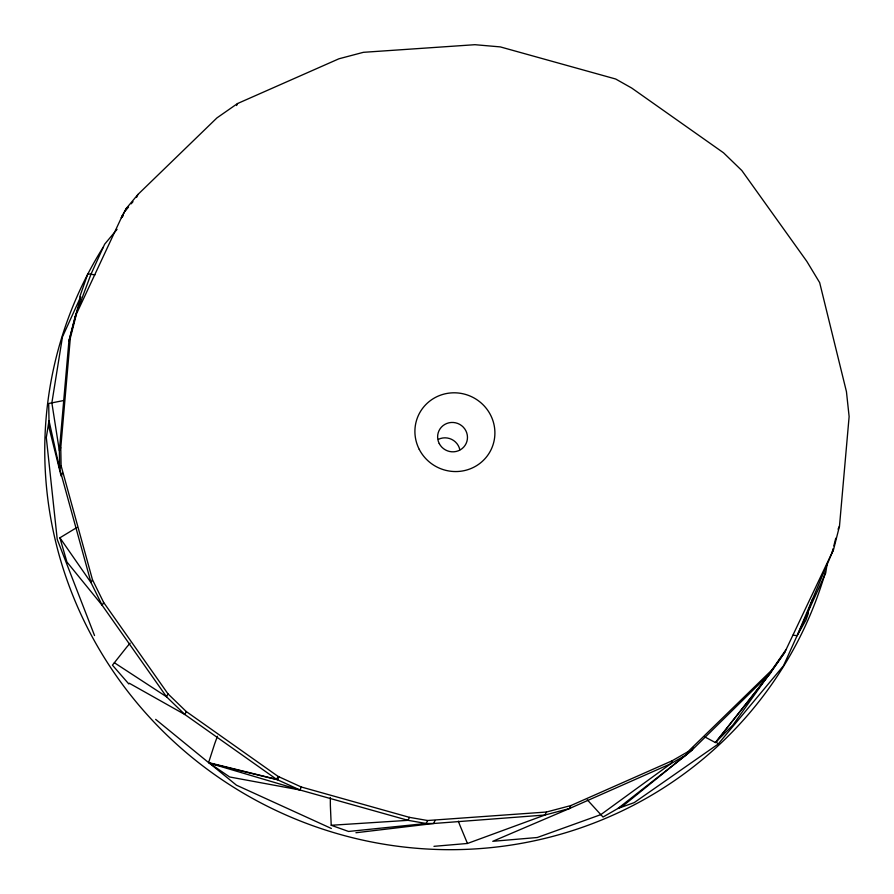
<?xml version="1.0" encoding="UTF-8"?>
<svg xmlns="http://www.w3.org/2000/svg" width="894" height="894" viewBox="0 0 894 894"><rect width="100%" height="100%" fill="white"/><g stroke="black" fill="none" stroke-linecap="round" stroke-linejoin="round"><path stroke-width="1.34" d="M786.139 649.435L771.935 669.941L687.911 751.731L672.199 760.749L570.853 805.572L546.402 812.031L427.589 820.513L409.474 817.362L301.3 786.999L278.056 776.394L186.265 711.546L167.949 693.822L103.626 602.4L92.462 579.692L61.105 465.785L60.77 447.726L70.313 338.144L76.448 313.962L75.04 316.934L68.905 341.117L59.35 450.71L59.686 468.769L91.043 582.664L102.218 605.372L166.541 696.795L184.857 714.518L276.648 779.367L299.892 789.972L408.055 820.334L426.181 823.486L433.624 823.497L544.994 815.015L569.433 808.556L670.791 763.722L686.503 754.715L692.112 749.999L770.516 672.914L784.731 652.419L833.599 549.419L839.477 526.208L849.121 416.593L846.439 391.639L819.664 282.616L806.846 261.406L741.841 170.542L723.537 152.807L631.723 88.059L615.675 79.007L500.305 46.901L474.926 44.7L363.4 52.321L338.949 58.78L237.525 103.548L216.951 117.896L137.955 194.445L126.423 208.268L121.405 217.588L123.338 215.655M827.218 563.511L825.665 573.143L797.582 634.818M833.163 548.536L831.833 553.375L797.068 635.723L783.49 665.773L718.184 744.054L634.204 802.622L617.944 808.478L686.503 754.715L687.911 751.731M833.811 545.955L835.778 538.21M94.954 274.86L87.835 273.799L79.756 296.797L80.628 296.953L68.905 341.117L70.313 338.144M812.747 598.634L807.494 613.049L808.377 613.206L805.952 620.09L797.068 635.723L793.101 635.12M80.628 296.953L62.468 336.848L51.863 402.87L59.35 450.71L60.77 447.726M122.824 214.616L75.04 316.934L90.953 274.268L104.632 244.218L117.058 229.333M121.405 217.588L126.423 208.268M136.547 197.418L137.955 194.445M61.105 465.785L59.686 468.769L49.002 420.649L46.298 437.546L57.238 539.417L94.54 635.545M236.575 105.537L237.525 103.548M62.535 473.004L61.116 475.988L49.148 427.98L48.689 403.496L63.608 400.546M92.462 579.692L91.043 582.664L59.898 537.808L76.895 527.494M103.626 602.4L102.218 605.372L66.927 562.002L59.898 537.808M167.949 693.822L166.541 696.795L114.365 662.733M186.265 711.546L184.857 714.518L129.328 683.262L128.77 683.921L112.443 665.158L126.635 647.245A390.309 380.755 25.4 0 1 130.133 643.166M278.056 776.394L276.648 779.367L208.593 762.604L155.657 719.368M278.995 776.819L277.576 779.791L209.442 763.174L236.429 785.167L331.361 828.47M217.465 736.265A390.309 380.755 25.4 0 0 214.672 743.819L208.593 762.604L229.691 776.987L299.892 789.972L301.3 786.999M409.474 817.362L408.055 820.334L331.216 825.274L330.367 805.55A390.309 380.755 25.4 0 1 330.355 797.459M427.589 820.513L426.181 823.486L348.571 831.465L331.216 825.274M435.032 820.513L433.624 823.497L355.924 832.75M546.402 812.031L544.994 815.015L467.461 843.467L433.959 846.327M570.853 805.572L569.433 808.556L492.762 841.31L537.26 837.51L600.824 814.635L670.791 763.722L672.199 760.749M693.532 747.026L692.112 749.999L624.325 804.812L603.014 817.038L587.291 799.817M838.069 529.192L839.477 526.208M772.505 669.114L770.516 672.914L715.39 742.556L704.673 736.857M831.833 553.375L833.253 550.391M784.731 652.419L733.046 724.866L715.39 742.556M771.086 672.087L716.094 741.852L718.184 744.054M125.015 211.241L128.557 206.995M131.217 203.798L132.994 201.675M209.442 763.174L299.892 789.972M467.461 843.467L459.784 824.994A390.309 380.755 25.4 0 1 458.343 821.184M825.408 572.182A399.674 389.896 25.4 0 1 283.018 813.696A399.674 389.896 25.4 0 1 103.223 247.191M438.473 439.3A14.986 14.617 25.4 0 1 459.84 449.738M419.252 449.369A40.185 39.202 25.4 0 0 488.448 454.264A40.185 39.202 25.4 0 0 457.002 392.902A40.185 39.202 25.4 0 0 419.252 449.369M439.245 443.547A14.986 14.617 25.4 0 0 465.059 445.38A14.986 14.617 25.4 0 0 453.325 422.482A14.986 14.617 25.4 0 0 439.245 443.547"/></g></svg>
